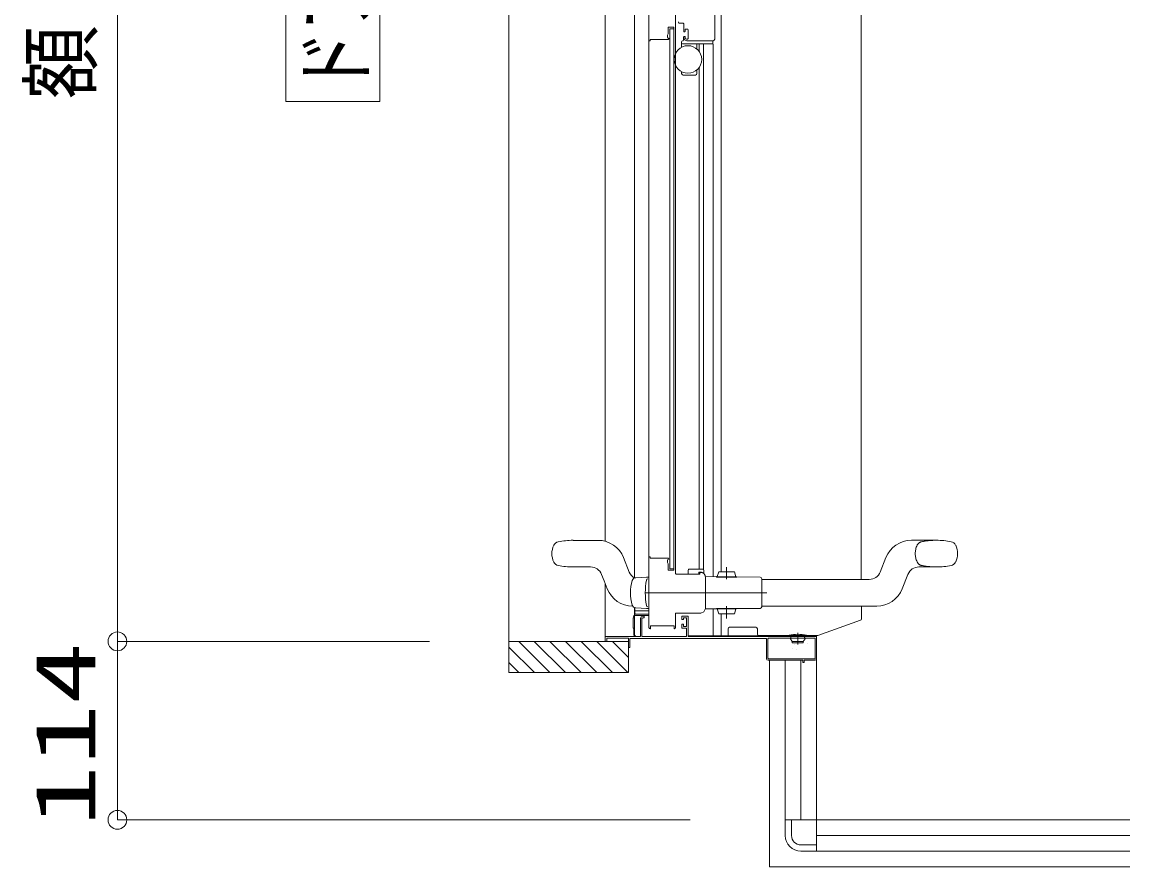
# Model space of a CAD drawing. Units: millimetres on the paper. Extents: x -305 to 305, y -152 to 152.
# Drawn here: x -212.79 to -177.43, y 31.07 to 58.04 of the extents above; entities that cross this region are included whole.
import ezdxf
from ezdxf.enums import TextEntityAlignment as Align

# ---------------------------------------------------------------- set-up
doc = ezdxf.new("R2010")
doc.units = ezdxf.units.MM
for name, pattern in [('DASHED2', [3, 2, -1]), ('LONG_CHAIN', [21, 18, -1, 1, -1]), ('LONG_DOUBLE_CHAIN', [21.8, 18, -1, 0.6, -0.6, 0.6, -1])]:
    doc.linetypes.add(name, pattern=pattern)
doc.layers.add('0-0_0', color=7, linetype='Continuous', lineweight=9)
doc.layers.add('0-1_VIEW0001', color=7, linetype='Continuous', lineweight=9)
doc.styles.add('ＭＳ ゴシック', font='')
doc.styles.get('ＭＳ ゴシック').set_extended_font_data('MS Gothic')

# ---------------------------------------------------------------- blocks, each defined once
blk = doc.blocks.new('_ORIGIN')
at = {"layer": '0-0_0'}
blk.add_line((0, 0), (-1, 0), dxfattribs=at)
blk.add_circle((0, 0), 0.5, dxfattribs=at)

msp = doc.modelspace()

# ---------------------------------------------------------------- linework, layer by layer
at = {"layer": '0-1_VIEW0001'}
for p, q in [((-197.254, 97.748), (-197.254, 37.273)), ((-194.184, 96.573), (-194.184, 41.469)), ((-193.244, 96.573), (-193.244, 40.294)), ((-209.753, 38.873), (-209.753, 96.168)), ((-204.377, 55.511), (-204.377, 79.511)), ((-201.377, 55.511), (-201.377, 79.511)), ((-190.684, 77.573), (-190.684, 57.498)), ((-192.784, 38.713), (-192.784, 59.398)), ((-191.934, 40.438), (-191.934, 58.698)), ((-191.839, 58.053), (-191.839, 58.033)), ((-191.814, 58.008), (-191.689, 58.008)), ((-191.674, 57.993), (-191.674, 57.748)), ((-192.173, 57.669), (-192.188, 57.631)), ((-192.114, 57.828), (-191.989, 57.828)), ((-192.114, 57.828), (-192.114, 40.593)), ((-191.989, 57.878), (-191.989, 40.543)), ((-191.664, 57.738), (-191.644, 57.738)), ((-191.634, 57.748), (-191.634, 57.808)), ((-191.619, 57.823), (-191.559, 57.823)), ((-191.534, 57.798), (-191.534, 57.523)), ((-192.759, 57.448), (-192.784, 57.448)), ((-192.749, 57.478), (-192.749, 57.458)), ((-192.173, 57.488), (-192.739, 57.488)), ((-192.189, 57.625), (-192.189, 57.553)), ((-192.164, 57.528), (-192.159, 57.528)), ((-192.151, 57.51), (-192.16, 57.495)), ((-192.149, 57.518), (-192.149, 57.517)), ((-191.744, 57.378), (-191.744, 57.418)), ((-191.744, 57.378), (-191.744, 57.24)), ((-191.719, 57.443), (-191.709, 57.443)), ((-191.719, 57.353), (-190.735, 57.353)), ((-191.684, 57.573), (-191.684, 57.468)), ((-191.674, 57.578), (-191.674, 57.548)), ((-191.644, 57.588), (-191.664, 57.588)), ((-191.634, 57.548), (-191.634, 57.578)), ((-191.559, 57.498), (-191.584, 57.498)), ((-191.574, 57.448), (-190.734, 57.448)), ((-191.254, 57.185), (-191.254, 57.353)), ((-191.179, 57.105), (-191.179, 57.348)), ((-190.749, 57.378), (-190.749, 57.423)), ((-191.179, 40.573), (-191.179, 56.601)), ((-191.744, 56.467), (-191.744, 56.403)), ((-191.694, 56.353), (-191.304, 56.353)), ((-191.254, 56.403), (-191.254, 56.521)), ((-201.377, 55.511), (-204.377, 55.511)), ((-195.209, 41.498), (-194.41, 41.498)), ((-193.596, 40.945), (-193.414, 40.485)), ((-192.189, 40.796), (-192.189, 40.868)), ((-192.173, 40.752), (-192.188, 40.79)), ((-192.169, 40.553), (-192.169, 40.733)), ((-192.164, 40.893), (-192.159, 40.893)), ((-192.151, 40.912), (-192.16, 40.926)), ((-192.149, 40.903), (-192.149, 40.904)), ((-194.648, 40.648), (-195.209, 40.648)), ((-194.299, 40.411), (-194.219, 40.208)), ((-192.859, 40.323), (-193.206, 40.305)), ((-192.784, 40.323), (-192.859, 40.323)), ((-191.989, 40.543), (-192.159, 40.543)), ((-192.114, 40.593), (-191.989, 40.593)), ((-191.174, 40.423), (-191.919, 40.423)), ((-191.532, 40.548), (-191.532, 40.423)), ((-191.194, 40.483), (-191.194, 40.423)), ((-191.159, 40.458), (-191.159, 40.438)), ((-194.186, 38.273), (-194.186, 40.127)), ((-193.32, 40.213), (-193.32, 40.214)), ((-193.244, 39.349), (-193.244, 38.448)), ((-193.231, 39.345), (-193.231, 39.243)), ((-193.206, 39.341), (-192.859, 39.323)), ((-192.859, 39.323), (-192.784, 39.323)), ((-193.264, 39.096), (-193.284, 38.998)), ((-193.284, 38.993), (-193.284, 38.696)), ((-192.784, 39.096), (-193.264, 39.096)), ((-193.219, 39.143), (-192.784, 39.143)), ((-193.009, 38.998), (-193.009, 38.423)), ((-191.939, 39.143), (-191.939, 39.143)), ((-191.934, 38.713), (-191.934, 39.173)), ((-193.284, 38.696), (-193.264, 38.696)), ((-193.264, 38.696), (-193.264, 38.471)), ((-191.584, 38.698), (-191.734, 38.698)), ((-190.259, 38.446), (-190.259, 38.674)), ((-190.209, 38.723), (-189.372, 38.723)), ((-189.323, 38.508), (-189.323, 38.673)), ((-199.794, 38.273), (-209.753, 38.273)), ((-199.794, 38.273), (-209.753, 38.273)), ((-197.254, 38.273), (-193.434, 38.273)), ((-196.944, 38.273), (-195.944, 37.273)), ((-196.449, 38.273), (-195.449, 37.273)), ((-195.954, 38.273), (-194.954, 37.273)), ((-195.454, 38.273), (-194.454, 37.273)), ((-194.954, 38.273), (-193.954, 37.273)), ((-194.454, 38.273), (-193.454, 37.273)), ((-194.149, 38.273), (-194.169, 38.273)), ((-193.434, 38.373), (-194.134, 38.373)), ((-194.134, 38.373), (-194.134, 38.273)), ((-193.954, 38.273), (-193.434, 37.753)), ((-193.434, 37.273), (-193.434, 38.373)), ((-193.434, 38.088), (-193.434, 38.358)), ((-193.239, 38.446), (-193.204, 38.446)), ((-191.534, 38.446), (-189.262, 38.446)), ((-189.282, 38.458), (-187.399, 38.458)), ((-188.989, 37.733), (-188.989, 38.358)), ((-188.974, 38.373), (-187.494, 38.373)), ((-188.334, 38.423), (-188.334, 38.443)), ((-188.209, 38.273), (-188.269, 38.352)), ((-188.252, 38.408), (-188.252, 38.389)), ((-188.209, 38.273), (-187.859, 38.273)), ((-188.209, 38.223), (-188.209, 38.273)), ((-187.859, 38.223), (-188.209, 38.223)), ((-187.859, 38.273), (-187.8, 38.352)), ((-187.859, 38.223), (-187.859, 38.273)), ((-187.817, 38.408), (-187.817, 38.389)), ((-187.734, 38.461), (-187.734, 38.448)), ((-187.734, 38.423), (-187.734, 38.443)), ((-187.479, 38.358), (-187.479, 37.733)), ((-187.434, 31.573), (-187.434, 38.458)), ((-187.434, 38.458), (-187.434, 37.723)), ((-197.254, 38.088), (-196.439, 37.273)), ((-209.753, 33.173), (-209.753, 37.673)), ((-197.254, 37.593), (-196.934, 37.273)), ((-187.874, 37.673), (-188.984, 37.673)), ((-187.494, 37.718), (-188.974, 37.718)), ((-188.434, 37.673), (-188.434, 32.573)), ((-188.434, 32.573), (-188.434, 37.673)), ((-187.934, 32.573), (-187.934, 37.673)), ((-187.834, 37.673), (-187.834, 37.598)), ((-187.484, 37.673), (-187.834, 37.673)), ((-197.254, 37.273), (-193.434, 37.273)), ((-191.474, 32.573), (-209.753, 32.573)), ((-188.034, 32.573), (-188.434, 32.573)), ((-188.434, 32.573), (-188.434, 32.073)), ((-188.434, 32.573), (-177.434, 32.573)), ((-188.234, 32.573), (-188.234, 32.073)), ((-187.434, 32.073), (-177.434, 32.073)), ((-187.434, 31.573), (-187.434, 31.973)), ((-187.934, 31.773), (-187.434, 31.773)), ((-187.434, 31.573), (-187.934, 31.573)), ((-177.434, 31.573), (-187.434, 31.573)), ((-187.434, 31.573), (-177.434, 31.573))]:
    msp.add_line(p, q, dxfattribs=at)
at = {"layer": '0-1_VIEW0001', "color": 5}
for p, q in [((-190.484, 40.495), (-190.484, 76.688)), ((-186.009, 40.249), (-186.009, 75.688)), ((-191.039, 57.348), (-191.039, 40.568)), ((-190.735, 57.348), (-190.735, 40.337)), ((-183.609, 41.499), (-184.408, 41.499)), ((-185.404, 40.486), (-185.222, 40.946)), ((-191.054, 40.573), (-191.509, 40.573)), ((-191.194, 40.483), (-191.134, 40.483)), ((-191.134, 40.473), (-191.144, 40.473)), ((-191.032, 40.548), (-191.032, 40.446)), ((-190.984, 40.339), (-190.634, 40.336)), ((-190.984, 39.323), (-190.984, 40.324)), ((-190.634, 40.341), (-190.634, 40.325)), ((-190.634, 40.341), (-189.984, 40.335)), ((-190.634, 40.325), (-189.984, 40.32)), ((-190.609, 40.341), (-190.558, 40.495)), ((-190.058, 40.491), (-190.558, 40.495)), ((-190.009, 40.335), (-190.058, 40.491)), ((-189.984, 40.335), (-189.984, 40.32)), ((-189.984, 40.33), (-189.234, 40.324)), ((-184.701, 39.952), (-184.519, 40.412)), ((-183.609, 40.649), (-184.17, 40.649)), ((-194.219, 40.209), (-194.117, 39.952)), ((-189.184, 40.274), (-189.184, 39.374)), ((-189.184, 40.249), (-185.753, 40.249)), ((-190.984, 39.325), (-190.984, 39.323)), ((-190.627, 39.312), (-190.984, 39.308)), ((-190.735, 39.311), (-190.735, 38.446)), ((-190.627, 39.322), (-189.992, 39.327)), ((-190.626, 39.307), (-190.627, 39.322)), ((-190.626, 39.307), (-189.992, 39.312)), ((-190.609, 39.307), (-190.558, 39.152)), ((-190.009, 39.312), (-190.058, 39.156)), ((-189.992, 39.327), (-189.992, 39.312)), ((-189.234, 39.324), (-189.992, 39.317)), ((-189.184, 39.399), (-185.515, 39.399)), ((-185.999, 38.993), (-185.999, 39.399)), ((-191.934, 39.173), (-191.134, 39.173)), ((-190.058, 39.156), (-190.558, 39.152)), ((-190.484, 38.446), (-190.484, 39.153)), ((-187.399, 38.458), (-186.033, 38.946))]:
    msp.add_line(p, q, dxfattribs=at)
at = {"layer": '0-1_VIEW0001', "color": 5, "linetype": 'LONG_CHAIN'}
for p, q in [((-190.31, 40.255), (-190.306, 40.643)), ((-192.915, 39.824), (-189.196, 39.824)), ((-192.915, 39.824), (-189.023, 39.824)), ((-192.915, 39.824), (-189.196, 39.824)), ((-192.915, 39.824), (-189.023, 39.824)), ((-190.31, 39.393), (-190.306, 39.004))]:
    msp.add_line(p, q, dxfattribs=at)
at = {"layer": '0-1_VIEW0001', "linetype": 'LONG_DOUBLE_CHAIN'}
for p, q in [((-188.034, 38.543), (-188.034, 38.175)), ((-188.934, 37.673), (-188.934, 31.073)), ((-177.434, 31.073), (-188.934, 31.073))]:
    msp.add_line(p, q, dxfattribs=at)
at = {"layer": '0-1_VIEW0001', "color": 2}
for p, q in [((-187.711, 38.217), (-187.711, 38.217)), ((-188.202, 38.034), (-188.202, 38.035)), ((-188.153, 38.172), (-188.153, 38.172)), ((-188.071, 38.002), (-188.071, 38.003))]:
    msp.add_line(p, q, dxfattribs=at)
at = {"layer": '0-1_VIEW0001'}
for points in [[(-191.839, 58.033), (-191.832, 58.015), (-191.814, 58.008)], [(-191.689, 58.008), (-191.678, 58.004), (-191.674, 57.993)], [(-192.169, 57.688), (-192.17, 57.678), (-192.173, 57.669)], [(-191.989, 57.878), (-192.169, 57.878), (-192.169, 57.688)], [(-191.674, 57.748), (-191.671, 57.741), (-191.664, 57.738)], [(-191.644, 57.738), (-191.637, 57.741), (-191.634, 57.748)], [(-191.634, 57.808), (-191.63, 57.819), (-191.619, 57.823)], [(-191.559, 57.823), (-191.541, 57.816), (-191.534, 57.798)], [(-192.749, 57.458), (-192.752, 57.451), (-192.759, 57.448)], [(-192.739, 57.488), (-192.746, 57.485), (-192.749, 57.478)], [(-192.188, 57.631), (-192.189, 57.628), (-192.189, 57.625)], [(-192.189, 57.553), (-192.182, 57.535), (-192.164, 57.528)], [(-192.16, 57.495), (-192.165, 57.49), (-192.173, 57.488)], [(-192.159, 57.528), (-192.152, 57.525), (-192.149, 57.518)], [(-192.149, 57.517), (-192.15, 57.513), (-192.151, 57.51)], [(-191.664, 57.588), (-191.671, 57.585), (-191.674, 57.578)], [(-191.674, 57.548), (-191.645, 57.477), (-191.574, 57.448)], [(-191.634, 57.578), (-191.637, 57.585), (-191.644, 57.588)], [(-191.584, 57.498), (-191.619, 57.513), (-191.634, 57.548)], [(-191.534, 57.523), (-191.541, 57.505), (-191.559, 57.498)], [(-190.734, 57.448), (-190.699, 57.463), (-190.684, 57.498)], [(-192.173, 40.933), (-192.749, 40.933), (-192.749, 40.973), (-192.784, 40.973)], [(-192.189, 40.868), (-192.182, 40.886), (-192.164, 40.893)], [(-192.188, 40.79), (-192.189, 40.793), (-192.189, 40.796)], [(-192.16, 40.926), (-192.165, 40.931), (-192.173, 40.933)], [(-192.169, 40.733), (-192.17, 40.743), (-192.173, 40.752)], [(-192.159, 40.893), (-192.152, 40.896), (-192.149, 40.903)], [(-192.149, 40.904), (-192.15, 40.908), (-192.151, 40.912)], [(-192.159, 40.543), (-192.166, 40.546), (-192.169, 40.553)], [(-191.919, 40.423), (-191.93, 40.427), (-191.934, 40.438)], [(-191.159, 40.438), (-191.163, 40.427), (-191.174, 40.423)], [(-194.186, 38.423), (-193.059, 38.423), (-193.059, 38.998)], [(-192.784, 39.243), (-193.234, 39.243), (-193.234, 39.158)], [(-193.059, 38.998), (-193.037, 39.051), (-192.984, 39.073)], [(-192.984, 39.023), (-193.002, 39.016), (-193.009, 38.998)], [(-192.984, 39.073), (-192.934, 39.073), (-192.934, 39.023), (-192.984, 39.023)], [(-191.734, 38.698), (-191.734, 38.818), (-191.684, 38.818), (-191.684, 38.743), (-191.584, 38.743), (-191.584, 39.028), (-191.684, 39.028), (-191.684, 38.968), (-191.734, 38.968), (-191.734, 39.073), (-191.534, 39.073), (-191.534, 38.423), (-187.434, 38.423)], [(-193.009, 38.423), (-191.584, 38.423), (-191.584, 38.698)], [(-192.784, 38.713), (-192.772, 38.685), (-192.744, 38.673), (-192.737, 38.676), (-192.734, 38.683)], [(-192.734, 38.683), (-192.734, 38.773), (-191.984, 38.773), (-191.984, 38.683)], [(-191.984, 38.683), (-191.981, 38.676), (-191.974, 38.673), (-191.946, 38.685), (-191.934, 38.713)], [(-189.034, 37.723), (-189.034, 38.368), (-193.394, 38.368), (-193.394, 38.073), (-193.434, 38.073)], [(-189.323, 38.508), (-189.323, 38.506), (-189.322, 38.499), (-189.32, 38.487), (-189.314, 38.475), (-189.305, 38.466), (-189.295, 38.459), (-189.286, 38.459), (-189.282, 38.458)], [(-188.984, 37.673), (-189.019, 37.688), (-189.034, 37.723)], [(-187.834, 37.598), (-187.874, 37.598), (-187.874, 37.673)], [(-187.434, 37.723), (-187.449, 37.688), (-187.484, 37.673)]]:
    msp.add_lwpolyline(points, dxfattribs=at)
at = {"layer": '0-1_VIEW0001', "color": 5}
for points in [[(-191.144, 40.473), (-191.155, 40.469), (-191.159, 40.458)], [(-191.134, 39.173), (-191.028, 39.217), (-190.984, 39.323)]]:
    msp.add_lwpolyline(points, dxfattribs=at)
at = {"layer": '0-1_VIEW0001'}
msp.add_circle((-191.539, 56.853), 0.438, dxfattribs=at)
for centre, radius, start, end in [((-191.719, 57.418), 0.025, 90, 180), ((-191.719, 57.378), 0.025, 180, 270), ((-191.709, 57.468), 0.025, 270, 0), ((-190.774, 57.378), 0.025, 270, 0), ((-190.734, 57.423), 0.015, 90, 180), ((-191.694, 56.403), 0.05, 180, 270), ((-191.304, 56.403), 0.05, 270, 0), ((-195.643, 41.255), 0.2, 101.3412, 154.66), ((-195.209, 39.091), 2.408, 90, 101.3412), ((-194.41, 40.623), 0.875, 21.6036, 90), ((-195.259, 41.073), 0.625, 154.66, 205.34), ((-195.643, 40.891), 0.2, 205.34, 258.6588), ((-195.209, 43.056), 2.408, 258.6588, 270), ((-194.648, 40.273), 0.375, 21.6036, 90), ((-193.065, 40.623), 0.375, 201.6036, 240.896), ((-191.507, 40.548), 0.025, 90, 180), ((-191.507, 40.548), 0.025, 90, 180), ((-191.954, 39.823), 1.421, 164.0189, 195.983), ((-193.2, 40.18), 0.125, 93.001, 164.0572), ((-193.2, 39.466), 0.125, 195.9462, 266.9989), ((-193.259, 38.993), 0.025, 168.6901, 180), ((-193.219, 39.158), 0.015, 180, 270), ((-190.209, 38.673), 0.05, 90, 180), ((-189.373, 38.673), 0.05, 0, 90), ((-193.239, 38.471), 0.025, 180, 270), ((-188.974, 38.358), 0.015, 90, 180), ((-188.309, 38.443), 0.025, 102.424, 180), ((-188.034, 37.195), 1.303, 77.576, 102.424), ((-188.257, 38.361), 0.015, 109.4712, 217.1609), ((-188.267, 38.408), 0.015, 0, 90), ((-188.267, 38.389), 0.015, 289.4712, 0), ((-187.802, 38.408), 0.015, 90, 180), ((-187.802, 38.389), 0.015, 180, 250.5288), ((-187.812, 38.361), 0.015, 322.8392, 70.5288), ((-187.759, 38.443), 0.025, 0, 77.576), ((-187.494, 38.358), 0.015, 0, 90), ((-188.974, 37.733), 0.015, 180, 270), ((-187.494, 37.733), 0.015, 270, 0), ((-187.934, 32.073), 0.5, 180, 270), ((-187.934, 32.073), 0.3, 180, 270)]:
    msp.add_arc(centre, radius, start, end, dxfattribs=at)
at = {"layer": '0-1_VIEW0001', "color": 5}
for centre, radius, start, end in [((-184.408, 40.624), 0.875, 90, 158.3964), ((-183.609, 39.092), 2.408, 78.6588, 90), ((-183.175, 41.256), 0.2, 25.34, 78.6588), ((-183.559, 41.074), 0.625, 334.66, 25.34), ((-183.609, 43.057), 2.408, 270, 281.3412), ((-183.175, 40.892), 0.2, 281.3412, 334.66), ((-191.134, 40.323), 0.16, 50.1616, 90), ((-191.134, 40.323), 0.15, 359.548, 90), ((-191.057, 40.548), 0.025, 0, 90), ((-191.057, 40.548), 0.025, 0, 90), ((-189.234, 40.274), 0.05, 0, 90), ((-185.753, 40.624), 0.375, 270, 338.3964), ((-184.17, 40.274), 0.375, 90, 158.3964), ((-190.58, 39.824), 2.321, 169.9146, 190.0854), ((-192.818, 40.22), 0.0485, 87.5028, 167.3444), ((-193.303, 40.274), 0.875, 201.6036, 270), ((-185.515, 40.274), 0.875, 270, 338.3964), ((-192.818, 39.428), 0.0485, 192.6556, 272.4972), ((-189.234, 39.374), 0.05, 270, 0), ((-186.049, 38.993), 0.05, 289.6538, 0)]:
    msp.add_arc(centre, radius, start, end, dxfattribs=at)
at = {"layer": '0-1_VIEW0001', "color": 5, "linetype": 'DASHED2'}
for centre, radius, start, end in [((-184.043, 41.256), 0.2, 101.3412, 154.66), ((-183.609, 39.092), 2.408, 90, 101.3412), ((-183.659, 41.074), 0.625, 154.66, 205.34), ((-184.043, 40.892), 0.2, 205.34, 258.6588), ((-183.609, 43.057), 2.408, 258.6588, 270)]:
    msp.add_arc(centre, radius, start, end, dxfattribs=at)
at = {"layer": '0-1_VIEW0001', "color": 2}
msp.add_arc((-190.58, 39.824), 2.321, 169.9146, 190.0854, dxfattribs=at)

# ---------------------------------------------------------------- block references
at = {"layer": '0-1_VIEW0001', "xscale": 0.6, "yscale": 0.6}
for p, rotation in [((-209.753, 38.273), 270), ((-209.753, 38.273), 90), ((-209.753, 32.573), 270)]:
    msp.add_blockref('_ORIGIN', p, dxfattribs=dict(at, rotation=rotation))

# ---------------------------------------------------------------- texts
at = {"layer": '0-1_VIEW0001', "style": 'ＭＳ ゴシック'}
for s, width, p in [('ドア位置ＢＬ\u3000１００移動', 0.75, (-201.258, 55.796)), ('額', 0.9, (-210.019, 55.583)), ('114', 1.5, (-209.883, 32.352))]:
    msp.add_text(s, height=1.921, rotation=90, dxfattribs=dict(at, width=width)).set_placement(p, align=Align.BOTTOM_LEFT)

doc.saveas('drawing.dxf')
